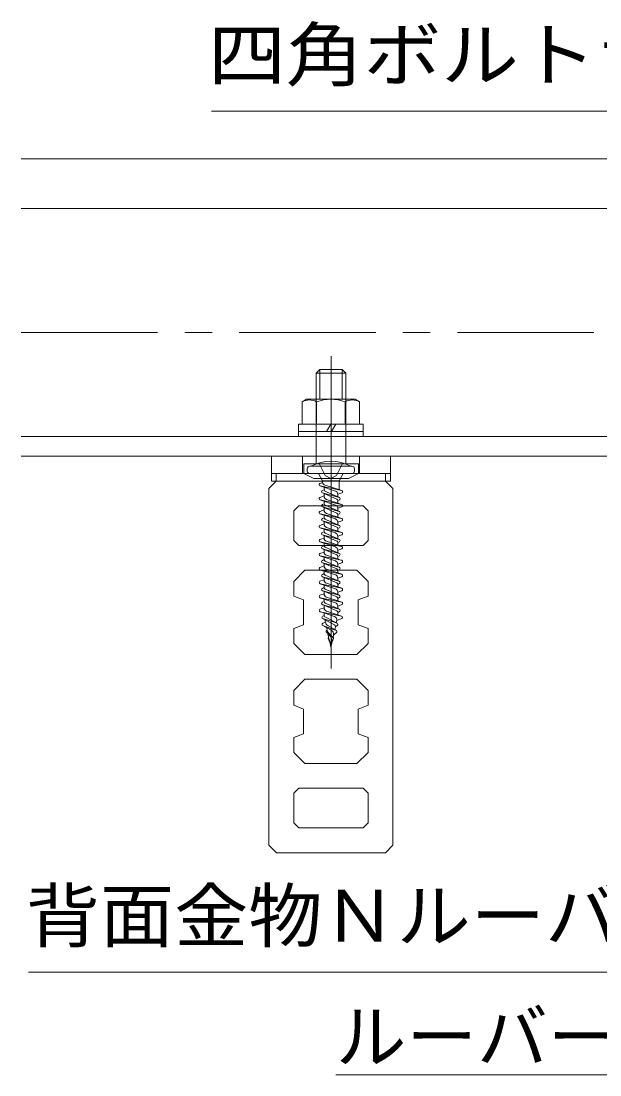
# Model space of a CAD drawing. Units: millimetres, scale not verified. Extents: x -1200 to 1200, y -500 to 500.
# Drawn here: x 261.7 to 285.04, y -72.83 to -30.3 of the extents above; entities that cross this region are included whole.
import ezdxf
from ezdxf.enums import TextEntityAlignment as Align

# ---------------------------------------------------------------- set-up
doc = ezdxf.new("R2010")
doc.units = ezdxf.units.MM
doc.header["$LTSCALE"] = 1.1
doc.linetypes.add('CHAIN1', pattern=[8, 5, -1, 1, -1])
for name, color, linetype, lineweight in [('0-0_一般', 7, 'Continuous', 9), ('0-4_ルーバー', 7, 'Continuous', 9), ('0-7_ストリンガー', 7, 'Continuous', 9), ('0-8_背面金物', 7, 'Continuous', 9), ('0-B_文字', 7, 'Continuous', 9)]:
    doc.layers.add(name, color=color, linetype=linetype, lineweight=lineweight)
doc.styles.add('ＭＳ ゴシック', font='')
doc.styles.get('ＭＳ ゴシック').set_extended_font_data('MS Gothic')

# ---------------------------------------------------------------- blocks, each defined once
blk = doc.blocks.new('グループ-36-1')
at = {"layer": '0-4_ルーバー'}
for points in [[(123049.7, 176028.33), (123042.25, 176020.88), (123042.25, 175660.88), (123049.8, 175653.33), (123159.7, 175653.33), (123167.25, 175660.88), (123167.25, 176020.88), (123159.8, 176028.33)], [(123137.25, 175963.37), (123072.25, 175963.37), (123067.25, 175968.37), (123067.25, 175998.38), (123072.25, 176003.38), (123137.25, 176003.38), (123142.25, 175998.38), (123142.25, 175968.37)], [(123131, 175938.37), (123142.25, 175927.12), (123142.25, 175912.11), (123132.25, 175908.36), (123132.25, 175883.36), (123142.25, 175879.61), (123142.25, 175864.61), (123131, 175853.36), (123078.5, 175853.36), (123067.25, 175864.61), (123067.25, 175879.61), (123077.25, 175883.36), (123077.25, 175908.36), (123067.25, 175912.11), (123067.25, 175927.12), (123078.5, 175938.37)], [(123142.25, 175769.6), (123142.25, 175754.59), (123131, 175743.34), (123078.5, 175743.34), (123067.25, 175754.59), (123067.25, 175769.6), (123077.25, 175773.35), (123077.25, 175798.35), (123067.25, 175802.1), (123067.25, 175817.1), (123078.5, 175828.35), (123131, 175828.35), (123142.25, 175817.1), (123142.25, 175802.1), (123132.25, 175798.35), (123132.25, 175773.35)], [(123142.25, 175713.34), (123142.25, 175683.33), (123137.25, 175678.33), (123072.25, 175678.33), (123067.25, 175683.33), (123067.25, 175713.34), (123072.25, 175718.34), (123137.25, 175718.34)]]:
    blk.add_lwpolyline(points, close=True, dxfattribs=at)
blk = doc.blocks.new('グループ-63-1')
at = {"layer": '0-7_ストリンガー'}
for p, q in [((127917.39, 176303.33), (122792.39, 176303.33)), ((127917.39, 176073.33), (122792.39, 176073.33)), ((127917.39, 176053.33), (122792.39, 176053.33))]:
    blk.add_line(p, q, dxfattribs=at)
blk = doc.blocks.new('グループ-223-1')
at = {"layer": '0-8_背面金物'}
for p, q in [((123089.89, 176110.83), (123089.89, 176137.08)), ((123119.89, 176137.08), (123089.89, 176137.08)), ((123116.14, 176110.83), (123116.14, 176140.83)), ((123119.89, 176110.83), (123119.89, 176137.08)), ((123089.89, 176110.83), (123089.89, 176045.66)), ((123119.89, 176110.83), (123119.89, 176045.83))]:
    blk.add_line(p, q, dxfattribs=at)
for points in [[(123093.64, 176110.83), (123093.64, 176140.83), (123089.89, 176137.08)], [(123093.64, 176140.83), (123116.14, 176140.83), (123119.89, 176137.08)]]:
    blk.add_lwpolyline(points, dxfattribs=at)
for points in [[(123132.39, 176035.83), (123077.39, 176035.83), (123077.39, 176045.83), (123132.39, 176045.83)], [(123132.39, 176035.83), (123077.39, 176035.83), (123087.39, 176030.83), (123122.39, 176030.83)]]:
    blk.add_lwpolyline(points, close=True, dxfattribs=at)
blk = doc.blocks.new('グループ-224-1')
at = {"layer": '0-8_背面金物'}
for p, q in [((123075.84, 176108.31), (123080.2, 176110.83)), ((123075.84, 176085.83), (123075.84, 176108.31)), ((123080.2, 176110.83), (123129.2, 176110.83)), ((123090.27, 176085.83), (123090.27, 176108.31)), ((123119.14, 176085.83), (123119.14, 176108.31)), ((123137.2, 176085.83), (123072.2, 176085.83)), ((123072.2, 176073.33), (123072.2, 176085.83)), ((123104.7, 176085.83), (123100.37, 176078.33)), ((123109.7, 176085.83), (123105.37, 176078.33)), ((123137.2, 176073.33), (123137.2, 176085.83)), ((123137.2, 176078.33), (123072.2, 176078.33)), ((123137.2, 176073.33), (123072.2, 176073.33))]:
    blk.add_line(p, q, dxfattribs=at)
blk.add_lwpolyline([(123133.57, 176085.83), (123133.57, 176108.31), (123129.2, 176110.83)], dxfattribs=at)
for centre, radius, start, end in [((123083.05, 176095.81), 14.43, 60.00001, 119.99999), ((123104.7, 176068.26), 42.57, 70.18087, 109.81913), ((123126.36, 176095.81), 14.43, 60.00001, 119.99999)]:
    blk.add_arc(centre, radius, start, end, dxfattribs=at)
blk = doc.blocks.new('グループ-225-1')
at = {"layer": '0-8_背面金物'}
for p, q in [((123075.95, 176053.33), (123075.95, 176035.83)), ((123133.45, 176053.33), (123133.45, 176035.83)), ((123049.7, 176035.83), (123049.7, 176028.33)), ((123159.7, 176035.83), (123159.7, 176028.33))]:
    blk.add_line(p, q, dxfattribs=at)
for points in [[(123044.7, 176053.33), (123164.7, 176053.33), (123164.7, 176028.33), (123044.7, 176028.33)], [(123044.7, 176035.83), (123044.7, 176028.33), (123164.7, 176028.33), (123164.7, 176035.83)]]:
    blk.add_lwpolyline(points, close=True, dxfattribs=at)
blk = doc.blocks.new('グループ-226-1')
at = {"layer": '0-8_背面金物'}
for p, q in [((123080.95, 176038.33), (123080.95, 176040.83)), ((123125.95, 176043.33), (123083.45, 176043.33)), ((123092.7, 176046.6), (123098.98, 176034.02)), ((123116.7, 176046.6), (123110.43, 176034.02)), ((123128.45, 176040.83), (123128.45, 176038.33)), ((123125.95, 176035.83), (123083.45, 176035.83)), ((123092.2, 176035.83), (123096.3, 176028.73)), ((123098.98, 176034.02), (123104.7, 176030.97)), ((123110.43, 176034.02), (123104.7, 176030.97)), ((123117.2, 176035.83), (123113.1, 176028.73)), ((123096.42, 176026.86), (123093.67, 176025.82)), ((123093.72, 176023.43), (123109.2, 176018.28)), ((123115.55, 176018.83), (123093.86, 176023.4)), ((123097.85, 176019.51), (123096.12, 176018.75)), ((123096.3, 176027.61), (123096.3, 176028.73)), ((123097.85, 176022.06), (123097.85, 176019.51)), ((123097.93, 176024.7), (123115.69, 176018.79)), ((123097.85, 176013.31), (123093.68, 176011.73)), ((123093.72, 176009.34), (123109.2, 176004.19)), ((123115.55, 176004.74), (123093.86, 176009.31)), ((123096.12, 176016.43), (123110.57, 176010.13)), ((123113.12, 176011.77), (123096.29, 176016.37)), ((123097.85, 176015.68), (123097.85, 176013.31)), ((123097.85, 176015.67), (123097.85, 176013.12)), ((123098.68, 176018.08), (123113.29, 176011.71)), ((123100.39, 176009.8), (123115.69, 176004.7)), ((123111.55, 176015.01), (123115.69, 176016.38)), ((123111.55, 176015.01), (123111.55, 176012.47)), ((123111.55, 176008.63), (123113.29, 176009.38)), ((123097.85, 175999.21), (123093.68, 175997.63)), ((123097.85, 176005.42), (123096.12, 176004.66)), ((123096.12, 176002.33), (123110.57, 175996.03)), ((123113.12, 175997.67), (123096.29, 176002.27)), ((123097.85, 176007.97), (123097.85, 176005.42)), ((123097.85, 176001.58), (123097.85, 175999.21)), ((123097.85, 176001.58), (123097.85, 175999.03)), ((123098.84, 176003.91), (123113.29, 175997.61)), ((123111.55, 176008.63), (123111.55, 176006.08)), ((123111.55, 176000.92), (123115.69, 176002.29)), ((123111.55, 176001.68), (123111.55, 175998.37)), ((123093.72, 175995.24), (123109.2, 175990.09)), ((123115.55, 175990.64), (123093.86, 175995.21)), ((123097.85, 175991.32), (123096.12, 175990.56)), ((123096.12, 175988.28), (123110.57, 175981.97)), ((123113.12, 175983.61), (123096.29, 175988.22)), ((123097.85, 175993.87), (123097.85, 175991.32)), ((123097.85, 175987.52), (123097.85, 175985.16)), ((123098.53, 175989.99), (123113.29, 175983.55)), ((123100.39, 175995.7), (123115.69, 175990.6)), ((123111.55, 175994.53), (123113.29, 175995.28)), ((123111.55, 175994.53), (123111.55, 175991.98)), ((123111.55, 175986.82), (123115.69, 175988.19)), ((123111.55, 175987.62), (123111.55, 175984.31)), ((123097.85, 175985.16), (123093.68, 175983.58)), ((123093.72, 175981.19), (123109.2, 175976.03)), ((123115.55, 175976.58), (123093.86, 175981.15)), ((123097.85, 175977.26), (123096.12, 175976.5)), ((123097.85, 175987.48), (123097.85, 175984.93)), ((123097.85, 175979.81), (123097.85, 175977.26)), ((123100.39, 175981.64), (123115.69, 175976.54)), ((123111.55, 175980.47), (123113.29, 175981.23)), ((123111.55, 175980.47), (123111.55, 175977.92)), ((123097.85, 175970.87), (123093.72, 175969.49)), ((123093.72, 175967.09), (123109.2, 175961.93)), ((123115.55, 175962.48), (123093.86, 175967.05)), ((123096.12, 175974.18), (123110.57, 175967.87)), ((123113.12, 175969.51), (123096.29, 175974.12)), ((123097.85, 175973.42), (123097.85, 175970.87)), ((123098.84, 175975.76), (123113.29, 175969.45)), ((123100.21, 175967.6), (123115.69, 175962.44)), ((123111.55, 175972.76), (123115.69, 175974.14)), ((123111.55, 175972.76), (123111.55, 175970.21)), ((123111.55, 175966.37), (123113.29, 175967.13)), ((123111.55, 175966.37), (123111.55, 175963.82)), ((123097.85, 175956.77), (123093.72, 175955.39)), ((123097.85, 175963.16), (123096.12, 175962.4)), ((123096.12, 175960.08), (123110.57, 175953.77)), ((123113.12, 175955.41), (123096.29, 175960.02)), ((123097.85, 175965.71), (123097.85, 175963.16)), ((123097.85, 175959.32), (123097.85, 175956.77)), ((123098.84, 175961.66), (123113.29, 175955.35)), ((123111.55, 175958.66), (123115.69, 175960.04)), ((123111.55, 175958.66), (123111.55, 175956.11)), ((123093.72, 175952.99), (123109.2, 175947.83)), ((123115.55, 175948.38), (123093.86, 175952.95)), ((123097.85, 175949.06), (123096.12, 175948.3)), ((123096.12, 175945.98), (123110.57, 175939.67)), ((123113.12, 175941.31), (123096.29, 175945.92)), ((123097.85, 175951.61), (123097.85, 175949.06)), ((123097.85, 175945.22), (123097.85, 175942.67)), ((123098.84, 175947.56), (123113.29, 175941.25)), ((123100.21, 175953.5), (123115.69, 175948.34)), ((123111.55, 175952.27), (123113.29, 175953.03)), ((123111.55, 175952.27), (123111.55, 175949.72)), ((123111.55, 175944.56), (123115.69, 175945.94)), ((123097.85, 175942.67), (123093.72, 175941.29)), ((123093.72, 175938.89), (123109.2, 175933.73)), ((123115.55, 175934.28), (123093.86, 175938.85)), ((123097.85, 175934.96), (123096.12, 175934.2)), ((123097.85, 175937.51), (123097.85, 175934.96)), ((123100.21, 175939.4), (123115.69, 175934.24)), ((123111.55, 175944.56), (123111.55, 175942.01)), ((123111.55, 175938.17), (123113.29, 175938.93)), ((123111.55, 175938.17), (123111.55, 175935.62)), ((123097.85, 175928.57), (123093.72, 175927.19)), ((123093.72, 175924.79), (123109.2, 175919.63)), ((123115.55, 175920.18), (123093.86, 175924.75)), ((123096.12, 175931.88), (123110.57, 175925.57)), ((123113.12, 175927.21), (123096.29, 175931.82)), ((123097.85, 175931.12), (123097.85, 175928.57)), ((123098.84, 175933.46), (123113.29, 175927.15)), ((123100.21, 175925.3), (123115.69, 175920.14)), ((123111.55, 175930.46), (123115.69, 175931.84)), ((123111.55, 175930.46), (123111.55, 175927.91)), ((123111.55, 175924.07), (123113.29, 175924.83)), ((123111.55, 175924.07), (123111.55, 175921.52)), ((123097.85, 175914.47), (123093.72, 175913.09)), ((123097.85, 175920.86), (123096.12, 175920.1)), ((123096.12, 175917.78), (123110.57, 175911.47)), ((123113.12, 175913.11), (123096.29, 175917.72)), ((123097.85, 175923.41), (123097.85, 175920.86)), ((123097.85, 175917.02), (123097.85, 175914.47)), ((123098.84, 175919.36), (123113.29, 175913.05)), ((123111.55, 175916.36), (123115.69, 175917.74)), ((123111.55, 175916.36), (123111.55, 175913.81)), ((123093.72, 175910.69), (123109.2, 175905.53)), ((123115.55, 175906.08), (123093.86, 175910.65)), ((123097.85, 175906.76), (123096.12, 175906)), ((123110.56, 175897.38), (123096.12, 175903.68)), ((123113.12, 175899.01), (123096.29, 175903.62)), ((123097.85, 175909.31), (123097.85, 175906.76)), ((123097.85, 175902.92), (123097.85, 175900.37)), ((123098.84, 175905.26), (123113.29, 175898.95)), ((123100.21, 175911.2), (123115.69, 175906.04)), ((123111.55, 175909.97), (123113.29, 175910.73)), ((123111.55, 175909.97), (123111.55, 175907.42)), ((123111.55, 175902.26), (123115.69, 175903.64)), ((123097.85, 175900.37), (123093.72, 175898.99)), ((123093.72, 175896.59), (123108.37, 175891.67)), ((123115.38, 175891.98), (123093.86, 175896.55)), ((123097.85, 175892.57), (123096.33, 175891.9)), ((123097.85, 175892.57), (123097.85, 175895.2)), ((123100.22, 175897.08), (123115.52, 175891.94)), ((123111.55, 175902.26), (123111.55, 175899.71)), ((123111.55, 175895.86), (123113.3, 175896.63)), ((123111.55, 175895.86), (123111.55, 175893.27)), ((123096.26, 175889.61), (123108.26, 175883.38)), ((123111, 175884.82), (123096.45, 175889.53)), ((123096.45, 175882.57), (123105.14, 175877.92)), ((123099.15, 175885.87), (123096.59, 175884.87)), ((123110.17, 175877.65), (123096.62, 175882.5)), ((123098.59, 175888.4), (123099.15, 175885.87)), ((123098.68, 175891.21), (123111, 175884.82)), ((123101.6, 175882.55), (123110.34, 175877.57)), ((123109.24, 175881.28), (123108.63, 175878.54)), ((123109.24, 175881.28), (123111.16, 175882.66)), ((123110.65, 175887.64), (123110.12, 175885.27)), ((123110.65, 175887.64), (123115.58, 175889.56)), ((123104.51, 175871.08), (123100.15, 175875.92)), ((123100.26, 175875.82), (123107.14, 175870.09)), ((123100.91, 175877.96), (123100.29, 175877.49)), ((123100.35, 175880.49), (123100.91, 175877.96)), ((123107.21, 175870.03), (123102.11, 175875.64)), ((123107.4, 175873), (123106.84, 175870.44)), ((123107.4, 175873), (123110.53, 175875.85)), ((123102.09, 175869.33), (123105.08, 175862.54)), ((123102.58, 175870.43), (123102.21, 175870.03)), ((123103.56, 175865.98), (123104.7, 175860.83)), ((123105.85, 175865.98), (123104.7, 175860.83)), ((123107.32, 175869.33), (123105.85, 175865.98))]:
    blk.add_line(p, q, dxfattribs=at)
for points in [[(123113.1, 176019.65), (123113.1, 176028.73), (123096.3, 176028.73)], [(123101.75, 175874.14), (123102.76, 175869.59), (123105.08, 175862.54)]]:
    blk.add_lwpolyline(points, dxfattribs=at)
for centre, radius, start, end in [((123083.45, 176040.83), 2.5, 90, 180), ((123104.7, 176005.83), 42.5, 61.92751, 118.07249), ((123125.95, 176040.83), 2.5, 0, 90), ((123083.45, 176038.33), 2.5, 180, 270), ((123125.95, 176038.33), 2.5, 270, 0), ((123094.12, 176024.64), 1.27, 110.69355, 258.10492), ((123100.01, 176027.77), 3.71, 180, 235.88477), ((123099.5, 176019.51), 1.64, 180, 246.4349), ((123094.12, 176010.55), 1.27, 110.69355, 258.10492), ((123096.62, 176017.6), 1.27, 105.29547, 254.70453), ((123101.56, 176013.31), 3.71, 180, 251.57613), ((123108.11, 176015.01), 3.45, 0, 71.57613), ((123109.91, 176008.63), 1.64, 0, 66.4349), ((123112.79, 176010.55), 1.27, 293.5651, 74.70453), ((123115.29, 176017.59), 1.27, 288.42387, 78.10492), ((123096.62, 176003.5), 1.27, 113.5651, 254.70453), ((123101.56, 175999.21), 3.71, 180, 251.57613), ((123099.5, 176005.42), 1.64, 180, 246.4349), ((123108.11, 176000.92), 3.45, 0, 71.57613), ((123115.29, 176003.5), 1.27, 288.42387, 78.10492), ((123094.12, 175996.45), 1.27, 110.69355, 258.10492), ((123096.62, 175989.4), 1.27, 113.5651, 254.70453), ((123099.5, 175991.32), 1.64, 180, 246.4349), ((123108.11, 175986.82), 3.45, 0, 71.57613), ((123109.91, 175994.53), 1.64, 0, 66.4349), ((123112.79, 175996.45), 1.27, 293.5651, 74.70453), ((123115.29, 175989.4), 1.27, 288.42387, 78.10492), ((123094.12, 175982.39), 1.27, 110.69355, 258.10492), ((123101.56, 175985.16), 3.71, 180, 251.57613), ((123099.5, 175977.26), 1.64, 180, 246.4349), ((123109.91, 175980.47), 1.64, 0, 66.4349), ((123112.79, 175982.39), 1.27, 293.5651, 74.70453), ((123094.12, 175968.29), 1.27, 108.42387, 258.10492), ((123096.62, 175975.34), 1.27, 113.5651, 254.70453), ((123101.3, 175970.87), 3.45, 180, 251.57613), ((123108.11, 175972.76), 3.45, 0, 71.57613), ((123109.91, 175966.37), 1.64, 0, 66.4349), ((123112.79, 175968.29), 1.27, 293.5651, 74.70453), ((123115.29, 175975.34), 1.27, 288.42387, 78.10492), ((123096.62, 175961.24), 1.27, 113.5651, 254.70453), ((123101.3, 175956.77), 3.45, 180, 251.57613), ((123099.5, 175963.16), 1.64, 180, 246.4349), ((123108.11, 175958.66), 3.45, 0, 71.57613), ((123115.29, 175961.24), 1.27, 288.42387, 78.10492), ((123094.12, 175954.19), 1.27, 108.42387, 258.10492), ((123096.62, 175947.14), 1.27, 113.5651, 254.70453), ((123099.5, 175949.06), 1.64, 180, 246.4349), ((123108.11, 175944.56), 3.45, 0, 71.57613), ((123109.91, 175952.27), 1.64, 0, 66.4349), ((123112.79, 175954.19), 1.27, 293.5651, 74.70453), ((123115.29, 175947.14), 1.27, 288.42387, 78.10492), ((123094.12, 175940.09), 1.27, 108.42387, 258.10492), ((123101.3, 175942.67), 3.45, 180, 251.57613), ((123099.5, 175934.96), 1.64, 180, 246.4349), ((123109.91, 175938.17), 1.64, 0, 66.4349), ((123112.79, 175940.09), 1.27, 293.5651, 74.70453), ((123094.12, 175925.99), 1.27, 108.42387, 258.10492), ((123096.62, 175933.04), 1.27, 113.5651, 254.70453), ((123101.3, 175928.57), 3.45, 180, 251.57613), ((123108.11, 175930.46), 3.45, 0, 71.57613), ((123109.91, 175924.07), 1.64, 0, 66.4349), ((123112.79, 175925.99), 1.27, 293.5651, 74.70453), ((123115.29, 175933.04), 1.27, 288.42387, 78.10492), ((123094.12, 175911.89), 1.27, 108.42387, 258.10492), ((123096.62, 175918.94), 1.27, 113.5651, 254.70453), ((123101.3, 175914.47), 3.45, 180, 251.57613), ((123099.5, 175920.86), 1.64, 180, 246.4349), ((123108.11, 175916.36), 3.45, 0, 71.57613), ((123112.79, 175911.89), 1.27, 293.5651, 74.70453), ((123115.29, 175918.94), 1.27, 288.42387, 78.10492), ((123096.62, 175904.84), 1.27, 113.5651, 254.70453), ((123099.5, 175906.76), 1.64, 180, 246.4349), ((123108.11, 175902.26), 3.45, 0, 71.57613), ((123109.91, 175909.97), 1.64, 0, 66.4349), ((123115.29, 175904.84), 1.27, 288.42387, 78.10492), ((123094.12, 175897.79), 1.27, 108.42387, 258.01243), ((123096.84, 175890.74), 1.27, 113.85193, 252.0337), ((123101.33, 175900.37), 3.47, 180, 251.43525), ((123099.39, 175892.57), 1.53, 180, 242.55477), ((123109.9, 175895.86), 1.66, 0, 66.4349), ((123112.79, 175897.79), 1.27, 293.85193, 74.70453), ((123115.11, 175890.74), 1.27, 291.31695, 78.01243), ((123097.05, 175883.69), 1.27, 111.31695, 250.30813), ((123104.12, 175886.97), 5.09, 192.5, 240.29936), ((123107.38, 175881.69), 1.9, 347.5, 62.55476), ((123107.27, 175888.38), 3.46, 347.5, 71.43525), ((123110.42, 175883.69), 1.27, 305.71067, 81.51264), ((123100.95, 175876.64), 1.07, 127.63404, 230.234), ((123105.87, 175879.06), 5.09, 192.5, 222.27222), ((123100.23, 175867.23), 5.76, 347.5, 41.95981), ((123103.03, 175873.97), 4.48, 347.5, 61.8568), ((123109.81, 175876.64), 1.07, 312.31672, 70.30813), ((123102.68, 175869.59), 0.653, 137.08604, 203.83282), ((123106.73, 175869.59), 0.653, 336.16718, 50.234)]:
    blk.add_arc(centre, radius, start, end, dxfattribs=at)
blk = doc.blocks.new('グループ-227-1')
at = {"layer": '0-8_背面金物'}
blk.add_blockref('グループ-226-1', (0, 0), dxfattribs=at)
blk = doc.blocks.new('グループ-228-1')
at = {"layer": '0-8_背面金物'}
blk.add_line((123104.89, 176154.37), (123104.89, 175839.37), dxfattribs=at)
for name in ['グループ-223-1', 'グループ-224-1', 'グループ-225-1', 'グループ-227-1']:
    blk.add_blockref(name, (0, 0), dxfattribs=at)

msp = doc.modelspace()

# ---------------------------------------------------------------- linework, layer by layer
at = {"layer": '0-0_一般'}
msp.add_line((261.696, -35.867), (466.696, -35.867), dxfattribs=at)
at = {"layer": '0-0_一般', "linetype": 'CHAIN1'}
msp.add_line((261.696, -42.867), (466.696, -42.867), dxfattribs=at)
at = {"layer": '0-B_文字'}
for p, q in [((307.48, -33.934), (269.371, -33.934)), ((300.051, -68.682), (262, -68.682)), ((304.457, -72.835), (274.382, -72.835))]:
    msp.add_line(p, q, dxfattribs=at)

# ---------------------------------------------------------------- block references
at = {"layer": '0-4_ルーバー', "xscale": 0.04, "yscale": 0.04}
msp.add_blockref('グループ-36-1', (-4650, -7090), dxfattribs=at)
at = {"layer": '0-7_ストリンガー', "xscale": 0.04, "yscale": 0.04}
msp.add_blockref('グループ-63-1', (-4650, -7090), dxfattribs=at)
at = {"layer": '0-8_背面金物', "xscale": 0.04, "yscale": 0.04}
msp.add_blockref('グループ-228-1', (-4650, -7090), dxfattribs=at)

# ---------------------------------------------------------------- texts
at = {"layer": '0-B_文字', "style": 'ＭＳ ゴシック'}
for s, width, p in [('四角ボルトナットM6×19(SUS)', 1.1, (269.233, -33.329)), ('背面金物Ｎルーバー25用(SUS)', 1.05, (261.882, -68.083))]:
    msp.add_text(s, height=2.089, dxfattribs=dict(at, width=width)).set_placement(p, align=Align.BOTTOM_LEFT)
msp.add_text('ルーバー25 ゼロライン', height=2.089, dxfattribs=at).set_placement((274.382, -72.96), align=Align.BOTTOM_LEFT)

doc.saveas('drawing.dxf')
